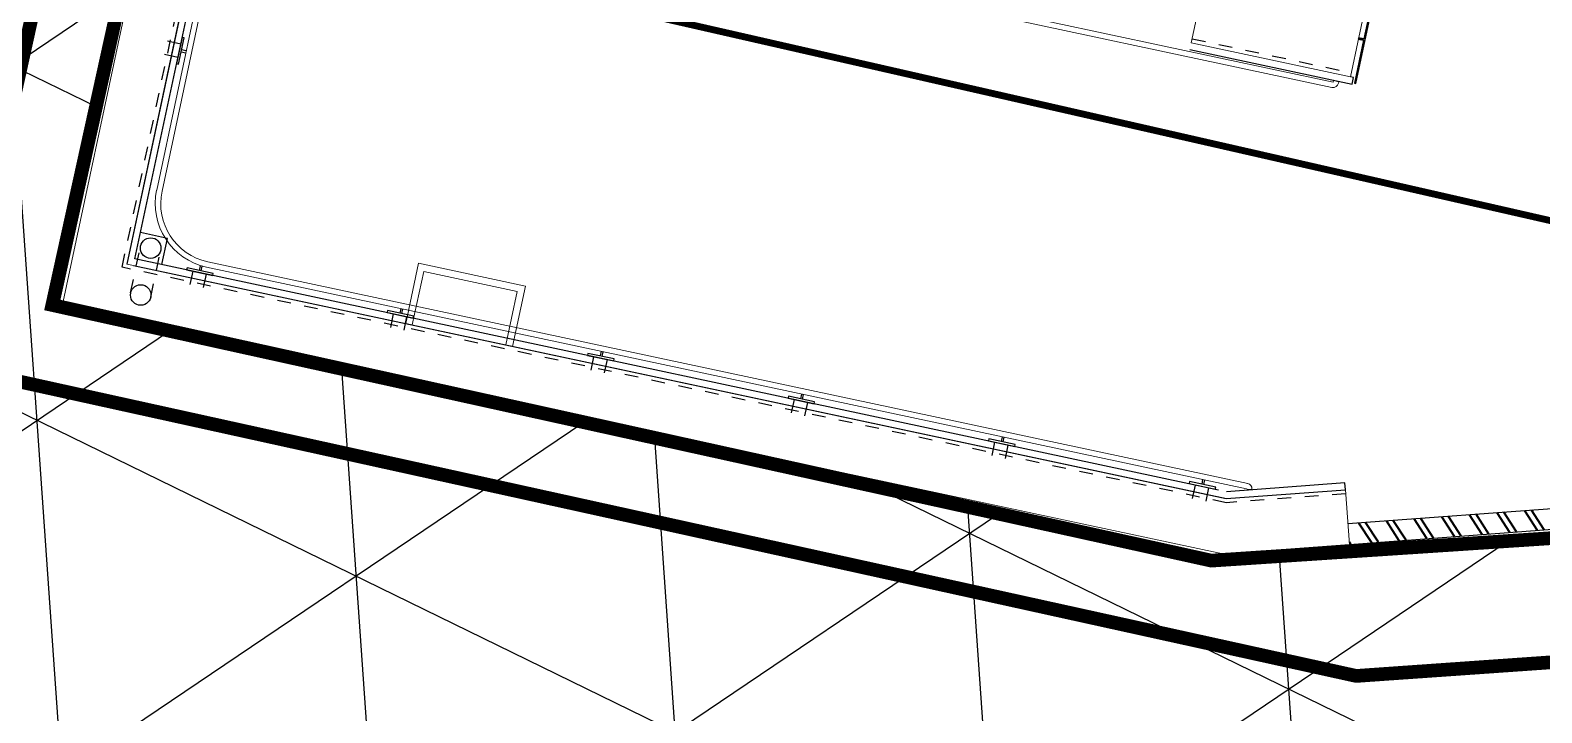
# Model space of a CAD drawing. Header units: millimetres. Extents: x 50357 to 985146, y 723188 to 1803594.
# Drawn here: x 832211.4 to 832222.46, y 818141.34 to 818146.33 of the extents above; entities that cross this region are included whole.
import ezdxf
from ezdxf.xclip import XClip

# ---------------------------------------------------------------- set-up
doc = ezdxf.new("R2010")
doc.units = ezdxf.units.MM
doc.header["$LTSCALE"] = 3
doc.header["$MEASUREMENT"] = 0
for name, pattern in [('DASHED', [19.05, 12.7, -6.35]), ('DASHED2', [0.375, 0.25, -0.125]), ('Grid Line', [22.225, 12.7, -3.175, 3.175, -3.175]), ('Member Hidden', [4.5, 2.5, -2]), ('Stair Hidden', [2.5, 1.5, -1])]:
    doc.linetypes.add(name, pattern=pattern)
doc.layers.add('-Excluded area line', color=7, linetype='DASHED2', lineweight=40)
doc.layers.add('A-DETL-MBND', color=5, linetype='Continuous', lineweight=13)
for name, color, linetype in [('-Section line', 7, 'Continuous'), ('00_Xref', 7, 'Continuous'), ('A-DRAIN', 7, 'Continuous'), ('A-FLOR-HRAL_FIX', 7, 'Continuous'), ('ADS060_1', 7, 'Continuous'), ('ADS280_R', 7, 'Member Hidden'), ('UAJ-00XREF', 7, 'Continuous')]:
    doc.layers.add(name, color=color, linetype=linetype)
for name, color, linetype, lineweight, true_color in [('-Surrender Hatch in Pink', 7, 'Continuous', 40, 0xffc2c2), ('-Surrender line', 7, 'Continuous', 40, 0xff7575), ('A-FLOR-HRAL', 7, 'Continuous', 13, 0x6e6e6e), ('A-WALL', 7, 'Continuous', 13, 0x6e6e6e), ('ADS060', 7, 'Continuous', 35, 0x6e6e6e), ('ADS280_S', 7, 'Continuous', 13, 0x6e6e6e), ('I-WALL', 7, 'Continuous', 25, 0x6e6e6e)]:
    doc.layers.add(name, color=color, linetype=linetype, lineweight=lineweight, true_color=true_color)

# ---------------------------------------------------------------- blocks, each defined once
blk = doc.blocks.new('x-baseplan')
blk.add_lwpolyline([(834550.55, 818213.81), (834557.171, 818119.106), (834549.739, 818118.586), (834547.98, 818143.75), (834547.581, 818143.722), (834547.541, 818144.296), (834539.964, 818143.766), (834540.021, 818142.96), (834532.454, 818142.451), (834523.973, 818144.32), (834526.254, 818154.672), (834539.411, 818151.675), (834539.646, 818148.322), (834547.222, 818148.851), (834547.183, 818149.408), (834547.582, 818149.436), (834542.996, 818215.041), (834543.221, 818215.057), (834550.326, 818213.794), (834550.55, 818213.81)])
blk = doc.blocks.new('Handrail Fix')
at = {"layer": 'A-FLOR-HRAL_FIX'}
for p, q in [((-50, 100), (-50, 0)), ((50, 100), (50, 0)), ((-8, -15), (-8, -50)), ((7, -50), (7, -15))]:
    blk.add_line(p, q, dxfattribs=at)
blk.add_lwpolyline([(98, 0), (-98, 0), (-98, -15), (98, -15)], close=True, dxfattribs=at)
blk = doc.blocks.new('3A35X-MAGP-P-LD-00-0')
at = {"layer": 'ADS060'}
for points in [[(834533767, 818147130), (834533757, 818147132), (834533503, 818145939), (834533513, 818145937)], [(834533572, 818146262), (834533533, 818146270), (834533531, 818146260), (834533570, 818146252)]]:
    blk.add_hatch(color=256, dxfattribs=at).paths.add_polyline_path(points, flags=0)
h = blk.add_hatch(dxfattribs=at)
h.set_pattern_fill('FP_2', color=256, angle=77.9987, style=0, pattern_type=2)
h.set_pattern_definition([(122.9987, (835227515.28, 818096118.43), (-149.117824, -96.833437), []), (122.9987, (835227328.94, 818096158.05), (-149.117824, -96.833437), [])])
h.paths.add_polyline_path([(834539311, 818143004), (834539300, 818143153), (834533457, 818142717), (834533469, 818142567), (834537190, 818142845)], flags=0)
at = {"layer": 'A-DETL-MBND'}
blk.add_lwpolyline([(834526693, 818144559), (834526609, 818144168), (834526561, 818144178), (834526654, 818144619), (834527437, 818144452), (834527343, 818144012), (834527294, 818144022), (834527377, 818144414)], close=True, dxfattribs=at)
at = {"layer": 'A-DRAIN', "linetype": 'Stair Hidden'}
for p, q in [((834524548, 818144402), (834524621, 818144745)), ((834524695, 818144370), (834524768, 818144713))]:
    blk.add_line(p, q, dxfattribs=at)
at = {"layer": 'A-DRAIN'}
for p, q in [((834524817, 818144800), (834524621, 818144842)), ((834524776, 818144609), (834524817, 818144800))]:
    blk.add_line(p, q, dxfattribs=at)
for centre in [(834524695, 818144729), (834524622, 818144386)]:
    blk.add_circle(centre, 75, dxfattribs=at)
at = {"layer": 'A-FLOR-HRAL'}
for p, q in [((834526538, 818153618), (834524739, 818145153)), ((834524778, 818145145), (834526577, 818153610)), ((834533338, 818145908), (834527601, 818147127)), ((834533347, 818145947), (834527610, 818147166)), ((834533349, 818145957), (834533347, 818145947)), ((834533349, 818145957), (834533388, 818145948)), ((834533388, 818145948), (834533386, 818145938)), ((834532723, 818143012), (834525113, 818144629)), ((834525104, 818144590), (834532714, 818142972)), ((834532726, 818142968), (834532754, 818142970))]:
    blk.add_line(p, q, dxfattribs=at)
for centre, radius, start, end in [((834533347, 818145947), 40, 257.9987, 347.9987), ((834525203, 818145055), 475, 167.9987, 257.9987), ((834525203, 818145055), 435, 167.9987, 257.9987), ((834532706, 818142933), 40, 60.3275, 77.9987), ((834532714, 818142972), 40, 356.7818, 77.9987)]:
    blk.add_arc(centre, radius, start, end, dxfattribs=at)
at = {"layer": 'A-WALL'}
for p, q in [((834533531, 818146260), (834533533, 818146270)), ((834533533, 818146270), (834533531, 818146260)), ((834524521, 818144612), (834524570, 818144601))]:
    blk.add_line(p, q, dxfattribs=at)
at = {"layer": 'ADS060_1'}
for p, q in [((834526559, 818154196), (834524521, 818144612)), ((834524580, 818144650), (834525522, 818149077)), ((834532298, 818146185), (834533487, 818145932)), ((834533497, 818145981), (834533473, 818145986)), ((834533487, 818145932), (834533497, 818145981)), ((834532510, 818142964), (834524580, 818144650)), ((834524570, 818144602), (834532566, 818142901)), ((834533435, 818143016), (834532569, 818142951)), ((834533439, 818142966), (834533435, 818143016)), ((834532566, 818142901), (834533439, 818142966))]:
    blk.add_line(p, q, dxfattribs=at)
at = {"layer": 'ADS280_R'}
for p, q in [((834524486, 818144589), (834526535, 818154232)), ((834532315, 818146263), (834533479, 818146016)), ((834532567, 818142871), (834524486, 818144589)), ((834533441, 818142936), (834532567, 818142871))]:
    blk.add_line(p, q, dxfattribs=at)
at = {"layer": 'ADS280_S'}
for p, q in [((834526251, 818154673), (834524047, 818144304)), ((834524521, 818144612), (834526559, 818154196)), ((834533473, 818145986), (834533691, 818147014)), ((834532392, 818146625), (834532309, 818146234)), ((834532309, 818146234), (834533473, 818145986)), ((834532569, 818142901), (834524570, 818144601)), ((834524047, 818144304), (834524438, 818144221)), ((834524438, 818144221), (834532541, 818142498)), ((834533439, 818142966), (834532569, 818142901)), ((834533469, 818142567), (834533439, 818142966)), ((834532541, 818142498), (834533469, 818142567))]:
    blk.add_line(p, q, dxfattribs=at)
at = {"layer": 'I-WALL'}
for p, q in [((834533513, 818145937), (834533767, 818147130)), ((834533684, 818146790), (834533572, 818146262)), ((834533570, 818146252), (834533503, 818145939)), ((834533531, 818146260), (834533570, 818146252)), ((834533572, 818146262), (834533533, 818146270)), ((834533503, 818145939), (834533513, 818145937)), ((834539300, 818143153), (834533457, 818142717)), ((834533469, 818142567), (834539311, 818143004))]:
    blk.add_line(p, q, dxfattribs=at)
at = {"layer": 'A-FLOR-HRAL_FIX'}
for p, rotation in [((834524904, 818146174), 77.9987000004271), ((834525054, 818144550), 167.9986999993509), ((834526521, 818144238), 167.9986999993509), ((834527988, 818143926), 167.9986999993509), ((834529455, 818143614), 167.9986999993509), ((834530922, 818143302), 167.9986999993509), ((834532390, 818142990), 167.9986999993509)]:
    blk.add_blockref('Handrail Fix', p, dxfattribs=dict(at, rotation=rotation))

msp = doc.modelspace()

# ---------------------------------------------------------------- hatches: boundary and pattern name
h = msp.add_hatch()
h.set_pattern_fill('NET3', color=256, scale=18)
h.set_pattern_definition([(273.99891, (834525.5252, 818208.8837), (2.244522, 0.1569093), []), (333.99891, (834525.5252, 818208.8837), (0.9863736, 2.0222678), []), (33.99891, (834525.5252, 818208.8837), (-1.2581485, 1.8653585), [])])
edge = h.paths.add_edge_path()
edge.add_arc((832246.0451, 818268.9728), 117.4715, 237.761019, 253.81498)
edge.add_line((832213.3011, 818156.1571), (832213.1253, 818155.3418))
edge.add_line((832213.1253, 818155.3418), (832213.9663, 818155.2143))
edge.add_line((832213.9663, 818155.2143), (832211.5657, 818144.3196))
edge.add_line((832211.5657, 818144.3196), (832220.0467, 818142.4509))
edge.add_line((832220.0467, 818142.4509), (832227.8682, 818142.9709))
edge.add_line((832227.8682, 818142.9709), (832228.1955, 818143.4369))
edge.add_line((832228.1955, 818143.4369), (832228.9489, 818133.2615))
edge.add_line((832228.9489, 818133.2615), (832222.4697, 818132.7812))
edge.add_line((832222.4697, 818132.7812), (832222.8925, 818127.0768))
edge.add_line((832222.8925, 818127.0768), (832225.0417, 818127.2361))
edge.add_line((832225.0417, 818127.2361), (832225.1705, 818125.4987))
edge.add_line((832225.1705, 818125.4987), (832229.4999, 818125.8197))
edge.add_line((832229.4999, 818125.8197), (832230.9488, 818106.2519))
edge.add_line((832230.9488, 818106.2519), (832188, 818103.0685))
edge.add_line((832188, 818103.0685), (832186.0985, 818129.4005))
edge.add_line((832186.0985, 818129.4005), (832198.0579, 818130.2871))
edge.add_line((832198.0579, 818130.2871), (832197.5912, 818136.5839))
edge.add_line((832197.5912, 818136.5839), (832185.6378, 818135.6978))
edge.add_line((832185.6378, 818135.6978), (832185.2447, 818141.0009))
edge.add_line((832185.2447, 818141.0009), (832185.4958, 818141.0194))
edge.add_line((832185.4958, 818141.0194), (832183.3797, 818169.6118))

# ---------------------------------------------------------------- linework, layer by layer
at = {"layer": '-Excluded area line', "ltscale": 100, "const_width": 0.1, "flags": 128}
msp.add_lwpolyline([(832227.9749, 818142.974), (832227.3362, 818152.2684), (832213.9663, 818155.2143), (832211.5657, 818144.3196), (832220.0467, 818142.4509)], close=True, dxfattribs=at)
at = {"layer": '-Surrender Hatch in Pink'}
for points in [[(832228.0365, 818142.0922), (832221.1071, 818141.6078), (832210.851, 818143.8644), (832215.78, 818166.2338)], [(832227.9749, 818142.974), (832220.0467, 818142.4509), (832211.5657, 818144.3196), (832213.9663, 818155.2143), (832227.3362, 818152.2684)]]:
    msp.add_lwpolyline(points, dxfattribs=at)
at = {"layer": '-Surrender line', "linetype": 'DASHED', "const_width": 0.1}
msp.add_lwpolyline([(832226.5394, 818163.4835), (832221.2901, 818164.7909, -0.0152281), (832215.78, 818166.2338), (832210.851, 818143.8644), (832221.1071, 818141.6078), (832228.0365, 818142.0922), (832227.9749, 818142.974), (832220.0467, 818142.4509), (832211.5657, 818144.3196), (832213.9663, 818155.2143), (832227.3362, 818152.2684)], format="xyb", close=True, dxfattribs=at)

# ---------------------------------------------------------------- block references
at = {"layer": '00_Xref'}
ref = msp.add_blockref('x-baseplan', (-2312.4073, 0), dxfattribs=at)
XClip(ref).set_block_clipping_path([(834202.4041511728, 818417.7787976695), (834906.6320897909, 818467.0097314055), (834956.0121295976, 817760.6488927432), (834251.7841909796, 817711.4179590071)])

# ---------------------------------------------------------------- next in the draw order: block references
at = {"layer": 'UAJ-00XREF', "ltscale": 0.5, "xscale": 0.0009999999999999998, "yscale": 0.0009999999999999998, "zscale": 0.0009999999999999998, "rotation": 359.9752874263863}
msp.add_blockref('3A35X-MAGP-P-LD-00-0', (-2665.2105, 360.0263, -0.0001), dxfattribs=at)

# ---------------------------------------------------------------- next in the draw order: linework, layer by layer
at = {"layer": '-Section line', "linetype": 'Grid Line', "ltscale": 2, "const_width": 0.05, "flags": 128}
msp.add_lwpolyline([(832210.2225, 818147.7393), (832223.1647, 818144.7914), (832252.5808, 818146.8478)], dxfattribs=at)

doc.saveas('drawing.dxf')
